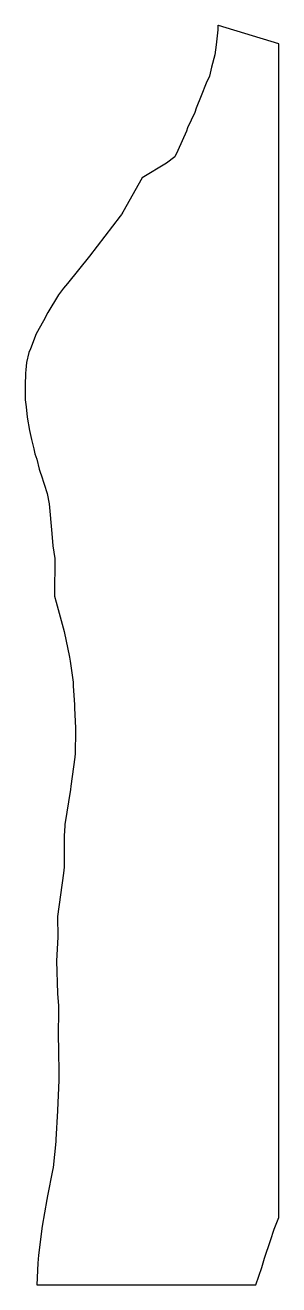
# Model space of a CAD drawing. Extents: x -108 to 314, y -758 to 1338.
import ezdxf

# ---------------------------------------------------------------- set-up
doc = ezdxf.new("R2010")
doc.units = 0
doc.layers.add('Calque_1', color=7, linetype='CONTINUOUS')

msp = doc.modelspace()

# ---------------------------------------------------------------- linework, layer by layer
at = {"layer": 'Calque_1', "color": 7}
msp.add_lwpolyline([(313.740669, 1307.068618), (213.258796, 1337.743579), (213.088546, 1337.796079), (212.311547, 1338.036079), (212.460797, 1330.528588), (209.653551, 1305.55362), (207.153804, 1288.956141), (201.97581, 1268.361167), (198.475565, 1252.986186), (192.874572, 1241.488701), (184.714582, 1220.496227), (176.055093, 1199.818753), (174.007595, 1192.671262), (162.013611, 1167.118794), (159.942863, 1161.726301), (145.841381, 1129.483842), (140.853887, 1118.901355), (126.689405, 1108.588868), (86.432456, 1084.146399), (54.153246, 1026.816471), (52.651748, 1024.243974), (51.706, 1022.886476), (49.492752, 1020.231479), (-1.456934, 953.631563), (-38.211387, 908.35412), (-44.394379, 900.29913), (-53.174618, 889.349144), (-70.936096, 859.671682), (-77.743087, 846.014199), (-89.934322, 824.309226), (-99.75256, 799.289258), (-102.190057, 793.094266), (-106.022552, 776.826786), (-107.4978, 764.436802), (-107.869049, 759.089308), (-108.353549, 738.501834), (-108.313799, 718.596859), (-108.298049, 716.736862), (-108.196799, 714.734364), (-106.899301, 702.876879), (-104.881803, 685.656901), (-101.252558, 663.621929), (-101.191058, 663.336929), (-97.954062, 648.441948), (-95.911065, 639.779459), (-94.058567, 632.676968), (-92.269069, 624.419478), (-89.044823, 615.816989), (-84.955828, 598.92701), (-82.605331, 592.679518), (-82.036082, 589.904522), (-71.662095, 558.839561), (-68.335849, 541.492083), (-63.824605, 492.277145), (-62.422107, 471.74967), (-59.158861, 450.247197), (-59.73786, 389.347274), (-59.50386, 387.794776), (-57.010864, 377.534789), (-43.64813, 328.88985), (-34.638392, 286.207404), (-33.355143, 279.382413), (-28.753149, 244.484957), (-28.31665, 238.357464), (-26.263152, 206.662504), (-26.016403, 201.187511), (-24.352155, 168.457552), (-24.446655, 163.522559), (-25.458403, 126.007606), (-25.828153, 119.512614), (-32.493394, 71.385175), (-32.976394, 65.737682), (-42.282382, 7.560255), (-42.509632, 5.700258), (-43.420131, -11.099721), (-43.70063, -63.367155), (-44.838379, -73.492143), (-54.760866, -145.349552), (-54.268867, -179.894509), (-56.192615, -219.126959), (-54.738366, -273.636891), (-53.125868, -293.849365), (-53.563118, -350.729293), (-52.796619, -360.089282), (-52.09162, -414.314213), (-52.22437, -417.636709), (-54.401617, -468.119146), (-54.403867, -468.914145), (-54.410617, -468.959144), (-57.220863, -516.704084), (-57.506613, -519.666581), (-61.944357, -563.294026), (-62.809106, -568.07152), (-71.120596, -610.243966), (-72.480344, -616.641458), (-79.935335, -660.973903), (-86.152077, -709.116342), (-87.099326, -722.323825), (-88.705824, -758.43628), (275.688717, -758.43628), (285.286455, -729.396316), (289.7767, -714.171336), (299.902437, -684.538873), (306.126679, -665.811396), (313.740669, -646.453921)], dxfattribs=at)
msp.add_open_spline([(313.740864, -646.452796), (313.741119, -646.452796), (313.741119, 4.721434), (313.740864, 1307.069893)], degree=3, dxfattribs=at)

doc.saveas('drawing.dxf')
